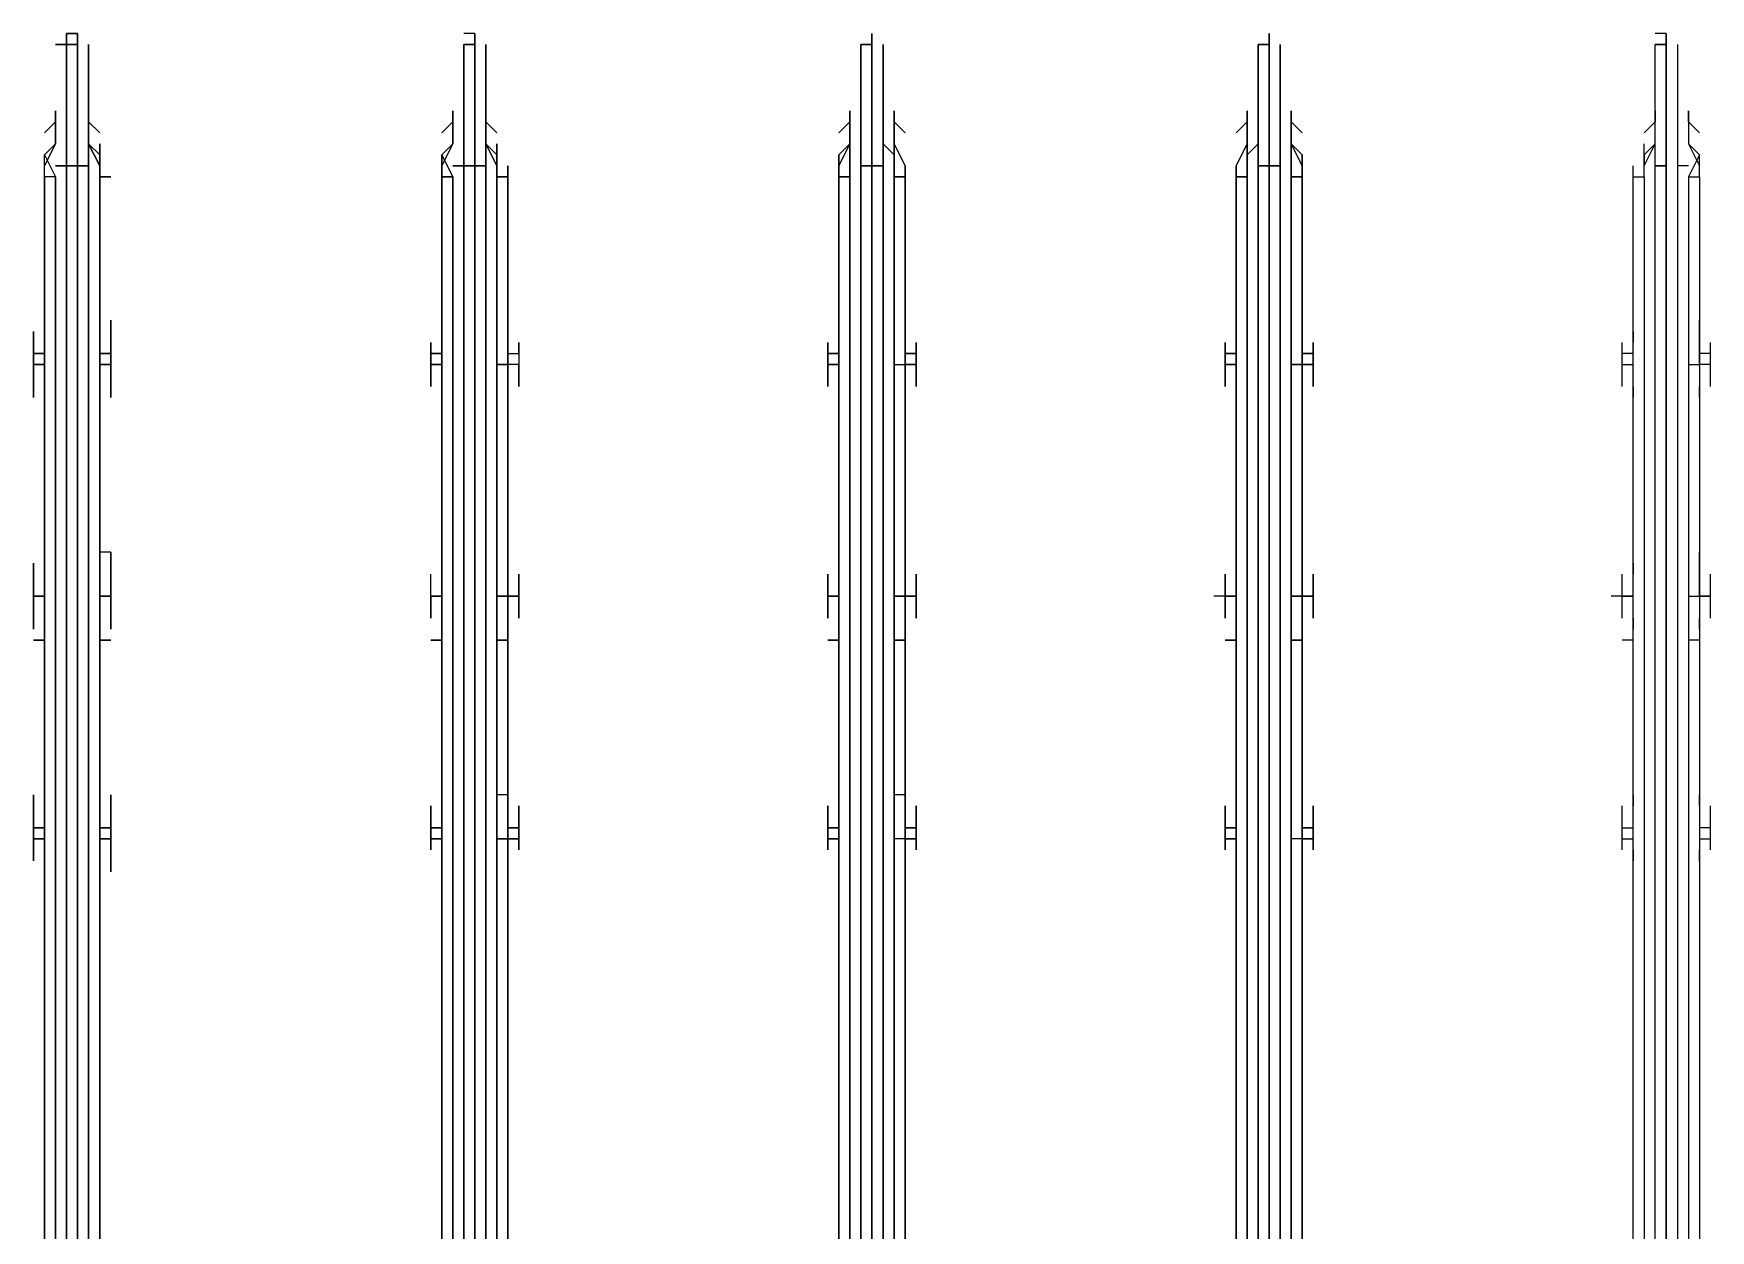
# Model space of a CAD drawing. Header units: metres. Extents: x 529718 to 530598, y 2673304 to 2673482.
# Drawn here: x 530182.0221 to 530182.2323, y 2673372.2135 to 2673372.3636 of the extents above; entities that cross this region are included whole.
import ezdxf

# ---------------------------------------------------------------- set-up
doc = ezdxf.new("R2010")
doc.units = ezdxf.units.M
doc.layers.add('IDT', color=7, linetype='Continuous')

# ---------------------------------------------------------------- blocks, each defined once
blk = doc.blocks.new('IDT')
at = {"layer": 'IDT', "color": 0, "lineweight": 25}
for p, q in [((17.35591, 14.51376), (17.35591, 14.31735)), ((17.3573, 14.51376), (17.3573, 14.31735)), ((17.35868, 14.31597), (17.35868, 14.51376)), ((17.36006, 14.51376), (17.36006, 14.31597)), ((17.36006, 14.31597), (17.36006, 14.51376)), ((17.36145, 14.31597), (17.36145, 14.51376)), ((17.36283, 14.51376), (17.36283, 14.31735)), ((17.36421, 14.31735), (17.36421, 14.51376)), ((17.40571, 14.31735), (17.40571, 14.51376)), ((17.40709, 14.51376), (17.40709, 14.31735)), ((17.40847, 14.31597), (17.40847, 14.51376)), ((17.40986, 14.51376), (17.40986, 14.31597)), ((17.40986, 14.31597), (17.40986, 14.51376)), ((17.41124, 14.31597), (17.41124, 14.51376)), ((17.41262, 14.51376), (17.41262, 14.31735)), ((17.41401, 14.31735), (17.41401, 14.51376)), ((17.45688, 14.31735), (17.45688, 14.51376)), ((17.45688, 14.51376), (17.45688, 14.31735)), ((17.45688, 14.31735), (17.45688, 14.51376)), ((17.45688, 14.51376), (17.45688, 14.31735)), ((17.45827, 14.51376), (17.45827, 14.31597)), ((17.45827, 14.31597), (17.45827, 14.51376)), ((17.45965, 14.31597), (17.45965, 14.51376)), ((17.45965, 14.51376), (17.45965, 14.31597)), ((17.46103, 14.31597), (17.46103, 14.51376)), ((17.46103, 14.51376), (17.46103, 14.31597)), ((17.46103, 14.31597), (17.46103, 14.51376)), ((17.46103, 14.51376), (17.46103, 14.31597)), ((17.46242, 14.31735), (17.46242, 14.51376)), ((17.46242, 14.51376), (17.46242, 14.31735)), ((17.4638, 14.31735), (17.4638, 14.51376)), ((17.4638, 14.51376), (17.4638, 14.31735)), ((17.25633, 14.31735), (17.25633, 14.51099)), ((17.25771, 14.31735), (17.25771, 14.51099)), ((17.25909, 14.31597), (17.25909, 14.51099)), ((17.26048, 14.51099), (17.26048, 14.31597)), ((17.26048, 14.31597), (17.26048, 14.51099)), ((17.26186, 14.51099), (17.26186, 14.31597)), ((17.26324, 14.31735), (17.26324, 14.51099)), ((17.26463, 14.51099), (17.26463, 14.31735)), ((17.30612, 14.31735), (17.30612, 14.51099)), ((17.30612, 14.51099), (17.30612, 14.31735)), ((17.3075, 14.31735), (17.3075, 14.51099)), ((17.3075, 14.51099), (17.3075, 14.31735)), ((17.30889, 14.31597), (17.30889, 14.51099)), ((17.30889, 14.51099), (17.30889, 14.31597)), ((17.31027, 14.51099), (17.31027, 14.31597)), ((17.31027, 14.31597), (17.31027, 14.51099)), ((17.31027, 14.51099), (17.31027, 14.31597)), ((17.31027, 14.31597), (17.31027, 14.51099)), ((17.31165, 14.31597), (17.31165, 14.51099)), ((17.31165, 14.51099), (17.31165, 14.31597)), ((17.31304, 14.51099), (17.31304, 14.31735)), ((17.31304, 14.31735), (17.31304, 14.51099)), ((17.31442, 14.31735), (17.31442, 14.51099)), ((17.31442, 14.51099), (17.31442, 14.31735)), ((17.35591, 14.31735), (17.35591, 14.50823)), ((17.3573, 14.31735), (17.3573, 14.50823)), ((17.35868, 14.50823), (17.35868, 14.31597)), ((17.36006, 14.50823), (17.36006, 14.31597)), ((17.36006, 14.31597), (17.36006, 14.50823)), ((17.36145, 14.50823), (17.36145, 14.31597)), ((17.36283, 14.31735), (17.36283, 14.50823)), ((17.36421, 14.50823), (17.36421, 14.31735)), ((17.40571, 14.50823), (17.40571, 14.31735)), ((17.40709, 14.31735), (17.40709, 14.50823)), ((17.40847, 14.50823), (17.40847, 14.31597)), ((17.40986, 14.50823), (17.40986, 14.31597)), ((17.40986, 14.31597), (17.40986, 14.50823)), ((17.41124, 14.50823), (17.41124, 14.31597)), ((17.41262, 14.31735), (17.41262, 14.50823)), ((17.41401, 14.50823), (17.41401, 14.31735)), ((17.25633, 14.40034), (17.25633, 14.40449)), ((17.26463, 14.40449), (17.26463, 14.40034)), ((17.30612, 14.40449), (17.30612, 14.40034)), ((17.30612, 14.40034), (17.30612, 14.40449)), ((17.31442, 14.40034), (17.31442, 14.40449)), ((17.31442, 14.40449), (17.31442, 14.40034)), ((17.35591, 14.40034), (17.35591, 14.40449)), ((17.35591, 14.40449), (17.35591, 14.40034)), ((17.36421, 14.40034), (17.36421, 14.40449)), ((17.36421, 14.40449), (17.36421, 14.40034)), ((17.40571, 14.40034), (17.40571, 14.40449)), ((17.40571, 14.40449), (17.40571, 14.40034)), ((17.41401, 14.39481), (17.41401, 14.40449)), ((17.41401, 14.40449), (17.41401, 14.40034)), ((17.4555, 14.40034), (17.4555, 14.40449)), ((17.4555, 14.40449), (17.4555, 14.40034)), ((17.4638, 14.40034), (17.4638, 14.40449)), ((17.4638, 14.40449), (17.4638, 14.40034)), ((17.25494, 14.40172), (17.25494, 14.40034)), ((17.25633, 14.40311), (17.25633, 14.40172)), ((17.26463, 14.40172), (17.26463, 14.40311)), ((17.26601, 14.40172), (17.26601, 14.40034)), ((17.30474, 14.40034), (17.30474, 14.40172)), ((17.30474, 14.40172), (17.30474, 14.40034)), ((17.30612, 14.40172), (17.30612, 14.40311)), ((17.30612, 14.40311), (17.30612, 14.40172)), ((17.31442, 14.40311), (17.31442, 14.40172)), ((17.31442, 14.40172), (17.31442, 14.40311)), ((17.3158, 14.40034), (17.3158, 14.40172)), ((17.3158, 14.40172), (17.3158, 14.40034)), ((17.35453, 14.40034), (17.35453, 14.40172)), ((17.35453, 14.40172), (17.35453, 14.40034)), ((17.35591, 14.40172), (17.35591, 14.40311)), ((17.35591, 14.40311), (17.35591, 14.40172)), ((17.36421, 14.40311), (17.36421, 14.40172)), ((17.36421, 14.40172), (17.36421, 14.40311)), ((17.3656, 14.40034), (17.3656, 14.40172)), ((17.3656, 14.40172), (17.3656, 14.40034)), ((17.40432, 14.40034), (17.40432, 14.40172)), ((17.40432, 14.40172), (17.40432, 14.40034)), ((17.40571, 14.40172), (17.40571, 14.40311)), ((17.40571, 14.40311), (17.40571, 14.40172)), ((17.41401, 14.40311), (17.41401, 14.40172)), ((17.41401, 14.40172), (17.41401, 14.40311)), ((17.41539, 14.40034), (17.41539, 14.40172)), ((17.41539, 14.40172), (17.41539, 14.40034)), ((17.4555, 14.40172), (17.4555, 14.40311)), ((17.4555, 14.40311), (17.4555, 14.40172)), ((17.4555, 14.40172), (17.4555, 14.40034)), ((17.4555, 14.40034), (17.4555, 14.40172)), ((17.46518, 14.40172), (17.46518, 14.40311)), ((17.46518, 14.40311), (17.46518, 14.40172)), ((17.46518, 14.40034), (17.46518, 14.40172)), ((17.46518, 14.40172), (17.46518, 14.40034)), ((17.25633, 14.40034), (17.25494, 14.40034)), ((17.25494, 14.40034), (17.25494, 14.39896)), ((17.25633, 14.39896), (17.25633, 14.40034)), ((17.26463, 14.40034), (17.26463, 14.39481)), ((17.26601, 14.40034), (17.26463, 14.40034)), ((17.26601, 14.40034), (17.26601, 14.39896)), ((17.30612, 14.40034), (17.30474, 14.40034)), ((17.30474, 14.40034), (17.30474, 14.39896)), ((17.30474, 14.39896), (17.30474, 14.40034)), ((17.30474, 14.40034), (17.30612, 14.40034)), ((17.30612, 14.40034), (17.30612, 14.39481)), ((17.30612, 14.39481), (17.30612, 14.40034)), ((17.30612, 14.40034), (17.3075, 14.40034)), ((17.31442, 14.40034), (17.3158, 14.40034)), ((17.3158, 14.40034), (17.31442, 14.40034)), ((17.31442, 14.40034), (17.31442, 14.39481)), ((17.31442, 14.39896), (17.31442, 14.40034)), ((17.3158, 14.40034), (17.3158, 14.39896)), ((17.3158, 14.39896), (17.3158, 14.40034)), ((17.35591, 14.40034), (17.35453, 14.40034)), ((17.35453, 14.40034), (17.35591, 14.40034)), ((17.35453, 14.39896), (17.35453, 14.40034)), ((17.35453, 14.40034), (17.35453, 14.39896)), ((17.35591, 14.39896), (17.35591, 14.40034)), ((17.35591, 14.40034), (17.3573, 14.40034)), ((17.35591, 14.40034), (17.35591, 14.39896)), ((17.36421, 14.40034), (17.36421, 14.39896)), ((17.36421, 14.39896), (17.36421, 14.40034)), ((17.36421, 14.40034), (17.3656, 14.40034)), ((17.3656, 14.40034), (17.36421, 14.40034)), ((17.3656, 14.39896), (17.3656, 14.40034)), ((17.3656, 14.40034), (17.3656, 14.39896)), ((17.40432, 14.40034), (17.40571, 14.40034)), ((17.40571, 14.40034), (17.40432, 14.40034)), ((17.40432, 14.39896), (17.40432, 14.40034)), ((17.40432, 14.40034), (17.40432, 14.39896)), ((17.40709, 14.40034), (17.40571, 14.40034)), ((17.40571, 14.40034), (17.40709, 14.40034)), ((17.40571, 14.39896), (17.40571, 14.40034)), ((17.40571, 14.40034), (17.40571, 14.39896)), ((17.41401, 14.40034), (17.41401, 14.39896)), ((17.41401, 14.40034), (17.41539, 14.40034)), ((17.41539, 14.40034), (17.41401, 14.40034)), ((17.41539, 14.40034), (17.41539, 14.39896)), ((17.41539, 14.39896), (17.41539, 14.40034)), ((17.4555, 14.39896), (17.4555, 14.40034)), ((17.4555, 14.40034), (17.45688, 14.40034)), ((17.45688, 14.40034), (17.4555, 14.40034)), ((17.4555, 14.40034), (17.45688, 14.40034)), ((17.45688, 14.40034), (17.4555, 14.40034)), ((17.4555, 14.40034), (17.4555, 14.39896)), ((17.4555, 14.40034), (17.4555, 14.39896)), ((17.4555, 14.39896), (17.4555, 14.40034)), ((17.4638, 14.39896), (17.4638, 14.40034)), ((17.4638, 14.40034), (17.4638, 14.39896)), ((17.4638, 14.40034), (17.46518, 14.40034)), ((17.46518, 14.40034), (17.4638, 14.40034)), ((17.46518, 14.39896), (17.46518, 14.40034)), ((17.46518, 14.40034), (17.46518, 14.39896)), ((17.25494, 14.39896), (17.25633, 14.39896)), ((17.25494, 14.39896), (17.25494, 14.39619)), ((17.25633, 14.39481), (17.25633, 14.39896)), ((17.26601, 14.39896), (17.26463, 14.39896)), ((17.26601, 14.39896), (17.26601, 14.39619)), ((17.30474, 14.39896), (17.30474, 14.39619)), ((17.30474, 14.39619), (17.30474, 14.39896)), ((17.30474, 14.39896), (17.30612, 14.39896)), ((17.30612, 14.39896), (17.30474, 14.39896)), ((17.3158, 14.39896), (17.31442, 14.39896)), ((17.31442, 14.39896), (17.3158, 14.39896)), ((17.31442, 14.39481), (17.31442, 14.39896)), ((17.3158, 14.39619), (17.3158, 14.39896)), ((17.3158, 14.39896), (17.3158, 14.39619)), ((17.35591, 14.39896), (17.35453, 14.39896)), ((17.35453, 14.39896), (17.35591, 14.39896)), ((17.35453, 14.39619), (17.35453, 14.39896)), ((17.35453, 14.39896), (17.35453, 14.39619)), ((17.35591, 14.39481), (17.35591, 14.39896)), ((17.35591, 14.39896), (17.35591, 14.39481)), ((17.3656, 14.39896), (17.36421, 14.39896)), ((17.36421, 14.39896), (17.36421, 14.39481)), ((17.36421, 14.39481), (17.36421, 14.39896)), ((17.36421, 14.39896), (17.3656, 14.39896)), ((17.3656, 14.39896), (17.3656, 14.39619)), ((17.3656, 14.39619), (17.3656, 14.39896)), ((17.40571, 14.39896), (17.40432, 14.39896)), ((17.40432, 14.39896), (17.40432, 14.39619)), ((17.40432, 14.39619), (17.40432, 14.39896)), ((17.40432, 14.39896), (17.40571, 14.39896)), ((17.40571, 14.39481), (17.40571, 14.39896)), ((17.40571, 14.39896), (17.40571, 14.39481)), ((17.41401, 14.39896), (17.41401, 14.39481)), ((17.41539, 14.39896), (17.41401, 14.39896)), ((17.41401, 14.39896), (17.41539, 14.39896)), ((17.41539, 14.39619), (17.41539, 14.39896)), ((17.41539, 14.39896), (17.41539, 14.39619)), ((17.4555, 14.39481), (17.4555, 14.39896)), ((17.4555, 14.39896), (17.4555, 14.39619)), ((17.4555, 14.39896), (17.45688, 14.39896)), ((17.45688, 14.39896), (17.4555, 14.39896)), ((17.4555, 14.39896), (17.4555, 14.39481)), ((17.4555, 14.39619), (17.4555, 14.39896)), ((17.4638, 14.39481), (17.4638, 14.39896)), ((17.4638, 14.39896), (17.46518, 14.39896)), ((17.46518, 14.39896), (17.4638, 14.39896)), ((17.4638, 14.39896), (17.4638, 14.39481)), ((17.46518, 14.39619), (17.46518, 14.39896)), ((17.46518, 14.39896), (17.46518, 14.39619)), ((17.25633, 14.39619), (17.25633, 14.39481)), ((17.26463, 14.39481), (17.26463, 14.39619)), ((17.30612, 14.39481), (17.30612, 14.39619)), ((17.30612, 14.39619), (17.30612, 14.39481)), ((17.31442, 14.39619), (17.31442, 14.39481)), ((17.31442, 14.39481), (17.31442, 14.39619)), ((17.35591, 14.39481), (17.35591, 14.39619)), ((17.35591, 14.39619), (17.35591, 14.39481)), ((17.36421, 14.39619), (17.36421, 14.39481)), ((17.36421, 14.39481), (17.36421, 14.39619)), ((17.40571, 14.39481), (17.40571, 14.39619)), ((17.40571, 14.39619), (17.40571, 14.39481)), ((17.41401, 14.39619), (17.41401, 14.39481)), ((17.41401, 14.39481), (17.41401, 14.39619)), ((17.4555, 14.39619), (17.4555, 14.39481)), ((17.4555, 14.39481), (17.4555, 14.39619)), ((17.46518, 14.39619), (17.46518, 14.39481)), ((17.46518, 14.39481), (17.46518, 14.39619)), ((17.35591, 14.39481), (17.3573, 14.39481)), ((17.40571, 14.39481), (17.40709, 14.39481)), ((17.25633, 14.37544), (17.25771, 14.37544)), ((17.25633, 14.36991), (17.25633, 14.37406)), ((17.25633, 14.37406), (17.25633, 14.37268)), ((17.26463, 14.37544), (17.26601, 14.37544)), ((17.26463, 14.37268), (17.26463, 14.37406)), ((17.26463, 14.37406), (17.26463, 14.36991)), ((17.3075, 14.37544), (17.30612, 14.37544)), ((17.30612, 14.37544), (17.3075, 14.37544)), ((17.30612, 14.37406), (17.30612, 14.36991)), ((17.30612, 14.36991), (17.30612, 14.37406)), ((17.30612, 14.37406), (17.30612, 14.37268)), ((17.30612, 14.37268), (17.30612, 14.37406)), ((17.3158, 14.37544), (17.31442, 14.37544)), ((17.31442, 14.37544), (17.3158, 14.37544)), ((17.31442, 14.37406), (17.31442, 14.37268)), ((17.31442, 14.37268), (17.31442, 14.37406)), ((17.31442, 14.36991), (17.31442, 14.37406)), ((17.31442, 14.37406), (17.31442, 14.36991)), ((17.3573, 14.37544), (17.35591, 14.37544)), ((17.35591, 14.37544), (17.3573, 14.37544)), ((17.35591, 14.36991), (17.35591, 14.37406)), ((17.35591, 14.37406), (17.35591, 14.37268)), ((17.35591, 14.37268), (17.35591, 14.37406)), ((17.35591, 14.37406), (17.35591, 14.36991)), ((17.3656, 14.37544), (17.36421, 14.37544)), ((17.36421, 14.37544), (17.3656, 14.37544)), ((17.36421, 14.37406), (17.36421, 14.37268)), ((17.36421, 14.37268), (17.36421, 14.37406)), ((17.36421, 14.36991), (17.36421, 14.37406)), ((17.36421, 14.37406), (17.36421, 14.36991)), ((17.40709, 14.37544), (17.40571, 14.37544)), ((17.40571, 14.37544), (17.40709, 14.37544)), ((17.40571, 14.36991), (17.40571, 14.37406)), ((17.40571, 14.37406), (17.40571, 14.37268)), ((17.40571, 14.37268), (17.40571, 14.37406)), ((17.40571, 14.37406), (17.40571, 14.36991)), ((17.41539, 14.37544), (17.41401, 14.37544)), ((17.41401, 14.37544), (17.41539, 14.37544)), ((17.41401, 14.37406), (17.41401, 14.37268)), ((17.41401, 14.37268), (17.41401, 14.37406)), ((17.41401, 14.36991), (17.41401, 14.37406)), ((17.41401, 14.37406), (17.41401, 14.36991)), ((17.45688, 14.37544), (17.4555, 14.37544)), ((17.4555, 14.37544), (17.45688, 14.37544)), ((17.4555, 14.37268), (17.4555, 14.37406)), ((17.4555, 14.37406), (17.4555, 14.36991)), ((17.4555, 14.36991), (17.4555, 14.37406)), ((17.4555, 14.37406), (17.4555, 14.37268)), ((17.46518, 14.37544), (17.4638, 14.37544)), ((17.4638, 14.37544), (17.46518, 14.37544)), ((17.4638, 14.36991), (17.4638, 14.37406)), ((17.4638, 14.37406), (17.4638, 14.36991)), ((17.46518, 14.37406), (17.46518, 14.37268)), ((17.46518, 14.37268), (17.46518, 14.37406)), ((17.25494, 14.37268), (17.25494, 14.36991)), ((17.26601, 14.37268), (17.26601, 14.36991)), ((17.30474, 14.36991), (17.30474, 14.37268)), ((17.30474, 14.37268), (17.30474, 14.36991)), ((17.3158, 14.36991), (17.3158, 14.37268)), ((17.3158, 14.37268), (17.3158, 14.36991)), ((17.35453, 14.36991), (17.35453, 14.37268)), ((17.35453, 14.37268), (17.35453, 14.36991)), ((17.3656, 14.36991), (17.3656, 14.37268)), ((17.3656, 14.37268), (17.3656, 14.36991)), ((17.40432, 14.36991), (17.40432, 14.37268)), ((17.40432, 14.37268), (17.40432, 14.36991)), ((17.41539, 14.36991), (17.41539, 14.37268)), ((17.41539, 14.37268), (17.41539, 14.36991)), ((17.4555, 14.36991), (17.4555, 14.37268)), ((17.4555, 14.37268), (17.4555, 14.36991)), ((17.46518, 14.36991), (17.46518, 14.37268)), ((17.46518, 14.37268), (17.46518, 14.36991)), ((17.25494, 14.36991), (17.25494, 14.36715)), ((17.25633, 14.36991), (17.25494, 14.36991)), ((17.25494, 14.36991), (17.25633, 14.36991)), ((17.25771, 14.36991), (17.25633, 14.36991)), ((17.25633, 14.36991), (17.25633, 14.36438)), ((17.26463, 14.36991), (17.26463, 14.36438)), ((17.26601, 14.36991), (17.26463, 14.36991)), ((17.26463, 14.36991), (17.26601, 14.36991)), ((17.26601, 14.36991), (17.26601, 14.36715)), ((17.26601, 14.36991), (17.26739, 14.36991)), ((17.30612, 14.36991), (17.30474, 14.36991)), ((17.30474, 14.36991), (17.30612, 14.36991)), ((17.30474, 14.36715), (17.30474, 14.36991)), ((17.30474, 14.36991), (17.30474, 14.36715)), ((17.30612, 14.36991), (17.30474, 14.36991)), ((17.30474, 14.36991), (17.30612, 14.36991)), ((17.30612, 14.36991), (17.30612, 14.36438)), ((17.30612, 14.36438), (17.30612, 14.36991)), ((17.30612, 14.36991), (17.3075, 14.36991)), ((17.3075, 14.36991), (17.30612, 14.36991)), ((17.30612, 14.36991), (17.3075, 14.36991)), ((17.31442, 14.36991), (17.3158, 14.36991)), ((17.3158, 14.36991), (17.31442, 14.36991)), ((17.31442, 14.36991), (17.31442, 14.36438)), ((17.31442, 14.36438), (17.31442, 14.36991)), ((17.31442, 14.36991), (17.3158, 14.36991)), ((17.3158, 14.36991), (17.31442, 14.36991)), ((17.31442, 14.36991), (17.3158, 14.36991)), ((17.3158, 14.36991), (17.3158, 14.36715)), ((17.3158, 14.36715), (17.3158, 14.36991)), ((17.3158, 14.36991), (17.31719, 14.36991)), ((17.35453, 14.36991), (17.35591, 14.36991)), ((17.35591, 14.36991), (17.35453, 14.36991)), ((17.35453, 14.36991), (17.35453, 14.36715)), ((17.35453, 14.36715), (17.35453, 14.36991)), ((17.35453, 14.36991), (17.35591, 14.36991)), ((17.35591, 14.36991), (17.35453, 14.36991)), ((17.35453, 14.36991), (17.35591, 14.36991)), ((17.3573, 14.36991), (17.35591, 14.36991)), ((17.35591, 14.36991), (17.3573, 14.36991)), ((17.35591, 14.36991), (17.35591, 14.36438)), ((17.35591, 14.36438), (17.35591, 14.36991)), ((17.3656, 14.36991), (17.36421, 14.36991)), ((17.36421, 14.36991), (17.36421, 14.36438)), ((17.36421, 14.36438), (17.36421, 14.36991)), ((17.36421, 14.36991), (17.3656, 14.36991)), ((17.3656, 14.36991), (17.36421, 14.36991)), ((17.36421, 14.36991), (17.3656, 14.36991)), ((17.3656, 14.36991), (17.36421, 14.36991)), ((17.3656, 14.36991), (17.3656, 14.36715)), ((17.3656, 14.36715), (17.3656, 14.36991)), ((17.40432, 14.36991), (17.40571, 14.36991)), ((17.40571, 14.36991), (17.40432, 14.36991)), ((17.40432, 14.36991), (17.40432, 14.36715)), ((17.40432, 14.36715), (17.40432, 14.36991)), ((17.40432, 14.36991), (17.40571, 14.36991)), ((17.40571, 14.36991), (17.40432, 14.36991)), ((17.40432, 14.36991), (17.40571, 14.36991)), ((17.40571, 14.36991), (17.40571, 14.36438)), ((17.40571, 14.36438), (17.40571, 14.36991)), ((17.40571, 14.36991), (17.40709, 14.36991)), ((17.40709, 14.36991), (17.40571, 14.36991)), ((17.40571, 14.36991), (17.40709, 14.36991)), ((17.41401, 14.36991), (17.41539, 14.36991)), ((17.41539, 14.36991), (17.41401, 14.36991)), ((17.41401, 14.36991), (17.41401, 14.36438)), ((17.41401, 14.36438), (17.41401, 14.36991)), ((17.41539, 14.36991), (17.41401, 14.36991)), ((17.41401, 14.36991), (17.41539, 14.36991)), ((17.41401, 14.36991), (17.41539, 14.36991)), ((17.41539, 14.36991), (17.41401, 14.36991)), ((17.41539, 14.36991), (17.41539, 14.36715)), ((17.41539, 14.36991), (17.41539, 14.36715)), ((17.4555, 14.36715), (17.4555, 14.36991)), ((17.4555, 14.36991), (17.45688, 14.36991)), ((17.45688, 14.36991), (17.4555, 14.36991)), ((17.4555, 14.36991), (17.45688, 14.36991)), ((17.45688, 14.36991), (17.4555, 14.36991)), ((17.4555, 14.36991), (17.45688, 14.36991)), ((17.45688, 14.36991), (17.4555, 14.36991)), ((17.4555, 14.36991), (17.4555, 14.36438)), ((17.4555, 14.36438), (17.4555, 14.36991)), ((17.4555, 14.36991), (17.45688, 14.36991)), ((17.45688, 14.36991), (17.4555, 14.36991)), ((17.4555, 14.36991), (17.4555, 14.36715)), ((17.4638, 14.36991), (17.46518, 14.36991)), ((17.46518, 14.36991), (17.4638, 14.36991)), ((17.4638, 14.36991), (17.46518, 14.36991)), ((17.46518, 14.36991), (17.4638, 14.36991)), ((17.4638, 14.36991), (17.4638, 14.36438)), ((17.4638, 14.36438), (17.4638, 14.36991)), ((17.4638, 14.36991), (17.46518, 14.36991)), ((17.46518, 14.36991), (17.46518, 14.36715)), ((17.46518, 14.36715), (17.46518, 14.36991)), ((17.25633, 14.36715), (17.25633, 14.36576)), ((17.26463, 14.36576), (17.26463, 14.36715)), ((17.30612, 14.36576), (17.30612, 14.36715)), ((17.30612, 14.36715), (17.30612, 14.36576)), ((17.31442, 14.36715), (17.31442, 14.36576)), ((17.31442, 14.36576), (17.31442, 14.36715)), ((17.35591, 14.36576), (17.35591, 14.36715)), ((17.35591, 14.36715), (17.35591, 14.36576)), ((17.36421, 14.36715), (17.36421, 14.36576)), ((17.36421, 14.36576), (17.36421, 14.36715)), ((17.40571, 14.36576), (17.40571, 14.36715)), ((17.40571, 14.36715), (17.40571, 14.36576)), ((17.41401, 14.36715), (17.41401, 14.36576)), ((17.41401, 14.36576), (17.41401, 14.36715)), ((17.4555, 14.36576), (17.4555, 14.36715)), ((17.4555, 14.36715), (17.4555, 14.36576)), ((17.46518, 14.36715), (17.46518, 14.36576)), ((17.46518, 14.36576), (17.46518, 14.36715)), ((17.4555, 14.36438), (17.45688, 14.36438)), ((17.25633, 14.34087), (17.25633, 14.34502)), ((17.25633, 14.34502), (17.25633, 14.34363)), ((17.26463, 14.34363), (17.26463, 14.34502)), ((17.26463, 14.34502), (17.26463, 14.34087)), ((17.30612, 14.34087), (17.30612, 14.34502)), ((17.30612, 14.34502), (17.30612, 14.34363)), ((17.30612, 14.34363), (17.30612, 14.34502)), ((17.30612, 14.34502), (17.30612, 14.34087)), ((17.31442, 14.34087), (17.31442, 14.34502)), ((17.31442, 14.34502), (17.31442, 14.34363)), ((17.31442, 14.34363), (17.31442, 14.34502)), ((17.31442, 14.34502), (17.31442, 14.34087)), ((17.35591, 14.34087), (17.35591, 14.34502)), ((17.35591, 14.34502), (17.35591, 14.34363)), ((17.35591, 14.34363), (17.35591, 14.34502)), ((17.35591, 14.34502), (17.35591, 14.34087)), ((17.36421, 14.34087), (17.36421, 14.34502)), ((17.36421, 14.34502), (17.36421, 14.34363)), ((17.36421, 14.34363), (17.36421, 14.34502)), ((17.36421, 14.34502), (17.36421, 14.34087)), ((17.40571, 14.34087), (17.40571, 14.34502)), ((17.40571, 14.34502), (17.40571, 14.34363)), ((17.40571, 14.34363), (17.40571, 14.34502)), ((17.40571, 14.34502), (17.40571, 14.34087)), ((17.41401, 14.34502), (17.41401, 14.34363)), ((17.41401, 14.34363), (17.41401, 14.34502)), ((17.41401, 14.34087), (17.41401, 14.34502)), ((17.41401, 14.34502), (17.41401, 14.33948)), ((17.4555, 14.34087), (17.4555, 14.34502)), ((17.4555, 14.34502), (17.4555, 14.34363)), ((17.4555, 14.34087), (17.4555, 14.34502)), ((17.4555, 14.34502), (17.4555, 14.34363)), ((17.4638, 14.34087), (17.4638, 14.34502)), ((17.4638, 14.34502), (17.4638, 14.33948)), ((17.46518, 14.34363), (17.46518, 14.34502)), ((17.46518, 14.34502), (17.46518, 14.34363)), ((17.25494, 14.34363), (17.25494, 14.34087)), ((17.26601, 14.34363), (17.26601, 14.34087)), ((17.30474, 14.34087), (17.30474, 14.34363)), ((17.30474, 14.34363), (17.30474, 14.34087)), ((17.3158, 14.34087), (17.3158, 14.34363)), ((17.3158, 14.34363), (17.3158, 14.34087)), ((17.35453, 14.34087), (17.35453, 14.34363)), ((17.35453, 14.34363), (17.35453, 14.34087)), ((17.3656, 14.34087), (17.3656, 14.34363)), ((17.3656, 14.34363), (17.3656, 14.34087)), ((17.40432, 14.34087), (17.40432, 14.34363)), ((17.40432, 14.34363), (17.40432, 14.34087)), ((17.41539, 14.34087), (17.41539, 14.34363)), ((17.41539, 14.34363), (17.41539, 14.34087)), ((17.4555, 14.34363), (17.4555, 14.34087)), ((17.4555, 14.34363), (17.4555, 14.34087)), ((17.46518, 14.34087), (17.46518, 14.34363)), ((17.46518, 14.34363), (17.46518, 14.34087)), ((17.25494, 14.34087), (17.25633, 14.34087)), ((17.25494, 14.34087), (17.25494, 14.33948)), ((17.25771, 14.34087), (17.25633, 14.34087)), ((17.25633, 14.34087), (17.25633, 14.33948)), ((17.26463, 14.34087), (17.26463, 14.33948)), ((17.26601, 14.34087), (17.26463, 14.34087)), ((17.26601, 14.34087), (17.26601, 14.33948)), ((17.30474, 14.34087), (17.30612, 14.34087)), ((17.30612, 14.34087), (17.30474, 14.34087)), ((17.30474, 14.34087), (17.30474, 14.33948)), ((17.30474, 14.33948), (17.30474, 14.34087)), ((17.3075, 14.34087), (17.30612, 14.34087)), ((17.30612, 14.34087), (17.3075, 14.34087)), ((17.30612, 14.34087), (17.30612, 14.33533)), ((17.30612, 14.33533), (17.30612, 14.34087)), ((17.31442, 14.34087), (17.31442, 14.33948)), ((17.31442, 14.33948), (17.31442, 14.34087)), ((17.31442, 14.34087), (17.3158, 14.34087)), ((17.3158, 14.34087), (17.31442, 14.34087)), ((17.3158, 14.33948), (17.3158, 14.34087)), ((17.3158, 14.34087), (17.3158, 14.33948)), ((17.35453, 14.33948), (17.35453, 14.34087)), ((17.35453, 14.34087), (17.35453, 14.33948)), ((17.35453, 14.34087), (17.35591, 14.34087)), ((17.35591, 14.34087), (17.35453, 14.34087)), ((17.3573, 14.34087), (17.35591, 14.34087)), ((17.35591, 14.34087), (17.35591, 14.33948)), ((17.35591, 14.33948), (17.35591, 14.34087)), ((17.36421, 14.34087), (17.3656, 14.34087)), ((17.3656, 14.34087), (17.36421, 14.34087)), ((17.36421, 14.34087), (17.36421, 14.33948)), ((17.36421, 14.33948), (17.36421, 14.34087)), ((17.3656, 14.33948), (17.3656, 14.34087)), ((17.3656, 14.34087), (17.3656, 14.33948)), ((17.40432, 14.33948), (17.40432, 14.34087)), ((17.40432, 14.34087), (17.40571, 14.34087)), ((17.40432, 14.33948), (17.40432, 14.34087)), ((17.40432, 14.34087), (17.40571, 14.34087)), ((17.40709, 14.34087), (17.40571, 14.34087)), ((17.40571, 14.34087), (17.40709, 14.34087)), ((17.40571, 14.34087), (17.40571, 14.33948)), ((17.40571, 14.34087), (17.40571, 14.33948)), ((17.41401, 14.33948), (17.41401, 14.34087)), ((17.41401, 14.34087), (17.41539, 14.34087)), ((17.41539, 14.34087), (17.41401, 14.34087)), ((17.41539, 14.33948), (17.41539, 14.34087)), ((17.41539, 14.34087), (17.41539, 14.33948)), ((17.4555, 14.33948), (17.4555, 14.34087)), ((17.4555, 14.34087), (17.4555, 14.33948)), ((17.4555, 14.33948), (17.4555, 14.34087)), ((17.4555, 14.34087), (17.45688, 14.34087)), ((17.45688, 14.34087), (17.4555, 14.34087)), ((17.4555, 14.34087), (17.45688, 14.34087)), ((17.45688, 14.34087), (17.4555, 14.34087)), ((17.4555, 14.34087), (17.4555, 14.33948)), ((17.4638, 14.34087), (17.46518, 14.34087)), ((17.46518, 14.34087), (17.4638, 14.34087)), ((17.4638, 14.33948), (17.4638, 14.34087)), ((17.46518, 14.33948), (17.46518, 14.34087)), ((17.46518, 14.34087), (17.46518, 14.33948)), ((17.25494, 14.33948), (17.25633, 14.33948)), ((17.25494, 14.33948), (17.25494, 14.3381)), ((17.25633, 14.33948), (17.25633, 14.33533)), ((17.26463, 14.33948), (17.26463, 14.33533)), ((17.26463, 14.33948), (17.26601, 14.33948)), ((17.26601, 14.33948), (17.26601, 14.3381)), ((17.30474, 14.33948), (17.30612, 14.33948)), ((17.30612, 14.33948), (17.30474, 14.33948)), ((17.30474, 14.3381), (17.30474, 14.33948)), ((17.30474, 14.33948), (17.30474, 14.3381)), ((17.31442, 14.33533), (17.31442, 14.33948)), ((17.31442, 14.33948), (17.31442, 14.33533)), ((17.31442, 14.33948), (17.3158, 14.33948)), ((17.3158, 14.33948), (17.31442, 14.33948)), ((17.3158, 14.3381), (17.3158, 14.33948)), ((17.3158, 14.33948), (17.3158, 14.3381)), ((17.35591, 14.33948), (17.35453, 14.33948)), ((17.35453, 14.33948), (17.35591, 14.33948)), ((17.35453, 14.3381), (17.35453, 14.33948)), ((17.35453, 14.33948), (17.35453, 14.3381)), ((17.35591, 14.33948), (17.35591, 14.33533)), ((17.35591, 14.33533), (17.35591, 14.33948)), ((17.3656, 14.33948), (17.36421, 14.33948)), ((17.36421, 14.33948), (17.3656, 14.33948)), ((17.36421, 14.33948), (17.36421, 14.33533)), ((17.36421, 14.33533), (17.36421, 14.33948)), ((17.3656, 14.3381), (17.3656, 14.33948)), ((17.3656, 14.33948), (17.3656, 14.3381)), ((17.40571, 14.33948), (17.40432, 14.33948)), ((17.40432, 14.33948), (17.40432, 14.3381)), ((17.40432, 14.3381), (17.40432, 14.33948)), ((17.40571, 14.33948), (17.40432, 14.33948)), ((17.40571, 14.33948), (17.40571, 14.33533)), ((17.40571, 14.33533), (17.40571, 14.33948)), ((17.41401, 14.33533), (17.41401, 14.33948)), ((17.41401, 14.33948), (17.41401, 14.33533)), ((17.41401, 14.33948), (17.41539, 14.33948)), ((17.41539, 14.33948), (17.41401, 14.33948)), ((17.41539, 14.3381), (17.41539, 14.33948)), ((17.41539, 14.33948), (17.41539, 14.3381)), ((17.4555, 14.33948), (17.4555, 14.33533)), ((17.4555, 14.33533), (17.4555, 14.33948)), ((17.4555, 14.33948), (17.4555, 14.3381)), ((17.4555, 14.3381), (17.4555, 14.33948)), ((17.45688, 14.33948), (17.4555, 14.33948)), ((17.4555, 14.33948), (17.45688, 14.33948)), ((17.4638, 14.33533), (17.4638, 14.33948)), ((17.4638, 14.33948), (17.4638, 14.33533)), ((17.4638, 14.33948), (17.46518, 14.33948)), ((17.46518, 14.33948), (17.4638, 14.33948)), ((17.46518, 14.3381), (17.46518, 14.33948)), ((17.46518, 14.33948), (17.46518, 14.3381)), ((17.25633, 14.3381), (17.25633, 14.33672)), ((17.26463, 14.33672), (17.26463, 14.3381)), ((17.30612, 14.33672), (17.30612, 14.3381)), ((17.30612, 14.3381), (17.30612, 14.33672)), ((17.31442, 14.3381), (17.31442, 14.33672)), ((17.31442, 14.33672), (17.31442, 14.3381)), ((17.35591, 14.33672), (17.35591, 14.3381)), ((17.35591, 14.3381), (17.35591, 14.33672)), ((17.36421, 14.3381), (17.36421, 14.33672)), ((17.36421, 14.33672), (17.36421, 14.3381)), ((17.40571, 14.33672), (17.40571, 14.3381)), ((17.40571, 14.3381), (17.40571, 14.33672)), ((17.41401, 14.3381), (17.41401, 14.33672)), ((17.41401, 14.33672), (17.41401, 14.3381)), ((17.4555, 14.3381), (17.4555, 14.33672)), ((17.4555, 14.33672), (17.4555, 14.3381)), ((17.46518, 14.3381), (17.46518, 14.33672)), ((17.46518, 14.33672), (17.46518, 14.3381)), ((17.25633, 14.31459), (17.25771, 14.31735)), ((17.25771, 14.31735), (17.25633, 14.31735)), ((17.25633, 14.31735), (17.25633, 14.31597)), ((17.26463, 14.31735), (17.26324, 14.31735)), ((17.26324, 14.31735), (17.26324, 14.3132)), ((17.26463, 14.31735), (17.26463, 14.31597)), ((17.3075, 14.31735), (17.30612, 14.31735)), ((17.30612, 14.31735), (17.30612, 14.31597)), ((17.30612, 14.31597), (17.30612, 14.31735)), ((17.30612, 14.31735), (17.3075, 14.31735)), ((17.3075, 14.3132), (17.3075, 14.31735)), ((17.3075, 14.31735), (17.3075, 14.3132)), ((17.31442, 14.31735), (17.31304, 14.31735)), ((17.31304, 14.31735), (17.31304, 14.3132)), ((17.31304, 14.3132), (17.31304, 14.31735)), ((17.31304, 14.31735), (17.31442, 14.31735)), ((17.31442, 14.31597), (17.31442, 14.31735)), ((17.31442, 14.31735), (17.31442, 14.31597)), ((17.35591, 14.31735), (17.35591, 14.31597)), ((17.35591, 14.31597), (17.35591, 14.31735)), ((17.35591, 14.31735), (17.3573, 14.31735)), ((17.3573, 14.31735), (17.35591, 14.31735)), ((17.3573, 14.31735), (17.3573, 14.3132)), ((17.3573, 14.3132), (17.3573, 14.31735)), ((17.36421, 14.31735), (17.36283, 14.31735)), ((17.36283, 14.31735), (17.36283, 14.3132)), ((17.36283, 14.3132), (17.36283, 14.31735)), ((17.36283, 14.31735), (17.36421, 14.31735)), ((17.36421, 14.31597), (17.36421, 14.31735)), ((17.36421, 14.31735), (17.36421, 14.31597)), ((17.40571, 14.31735), (17.40709, 14.31735)), ((17.40709, 14.31735), (17.40571, 14.31735)), ((17.40571, 14.31735), (17.40571, 14.31597)), ((17.40571, 14.31597), (17.40571, 14.31735)), ((17.40709, 14.31735), (17.40709, 14.3132)), ((17.40709, 14.3132), (17.40709, 14.31735)), ((17.41401, 14.31735), (17.41262, 14.31735)), ((17.41262, 14.31735), (17.41401, 14.31459)), ((17.41401, 14.31459), (17.41262, 14.31735)), ((17.41262, 14.31735), (17.41401, 14.31735)), ((17.41401, 14.31597), (17.41401, 14.31735)), ((17.41401, 14.31735), (17.41401, 14.31597)), ((17.45688, 14.31735), (17.4555, 14.31735)), ((17.4555, 14.31735), (17.45688, 14.31735)), ((17.45688, 14.31597), (17.45688, 14.31735)), ((17.45688, 14.31735), (17.45688, 14.3132)), ((17.45688, 14.3132), (17.45688, 14.31735)), ((17.45688, 14.31735), (17.45688, 14.31597)), ((17.4638, 14.31459), (17.46242, 14.31735)), ((17.46242, 14.31735), (17.4638, 14.31735)), ((17.4638, 14.31459), (17.46242, 14.31735)), ((17.46242, 14.31735), (17.4638, 14.31735)), ((17.4638, 14.31735), (17.4638, 14.31597)), ((17.4638, 14.31735), (17.4638, 14.31597)), ((17.25771, 14.3132), (17.25633, 14.31597)), ((17.25633, 14.31597), (17.25633, 14.31459)), ((17.25771, 14.31597), (17.25909, 14.31597)), ((17.25909, 14.30075), (17.25909, 14.31597)), ((17.26186, 14.31597), (17.26048, 14.31597)), ((17.26048, 14.31597), (17.26186, 14.31597)), ((17.26048, 14.31597), (17.26048, 14.29937)), ((17.26048, 14.29937), (17.26048, 14.31597)), ((17.26186, 14.31597), (17.26186, 14.30075)), ((17.26324, 14.31597), (17.26186, 14.3132)), ((17.26324, 14.31459), (17.26324, 14.31597)), ((17.30612, 14.31597), (17.3075, 14.3132)), ((17.3075, 14.3132), (17.30612, 14.31597)), ((17.30612, 14.31597), (17.30612, 14.31459)), ((17.30612, 14.31459), (17.30612, 14.31597)), ((17.30889, 14.31597), (17.30889, 14.30075)), ((17.30889, 14.30075), (17.30889, 14.31597)), ((17.30889, 14.31597), (17.31027, 14.31597)), ((17.31027, 14.31597), (17.30889, 14.31597)), ((17.31165, 14.31597), (17.31027, 14.31597)), ((17.31027, 14.31597), (17.31165, 14.31597)), ((17.31027, 14.31597), (17.31027, 14.29937)), ((17.31027, 14.29937), (17.31027, 14.31597)), ((17.31027, 14.31597), (17.31165, 14.31597)), ((17.31027, 14.31597), (17.31165, 14.31597)), ((17.31027, 14.31597), (17.31027, 14.29937)), ((17.31027, 14.29937), (17.31027, 14.31597)), ((17.31165, 14.30075), (17.31165, 14.31597)), ((17.31165, 14.31597), (17.31165, 14.30075)), ((17.31304, 14.31597), (17.31304, 14.31459)), ((17.31304, 14.31459), (17.31304, 14.31597)), ((17.31442, 14.31597), (17.31304, 14.3132)), ((17.31304, 14.3132), (17.31442, 14.31597)), ((17.35591, 14.31597), (17.3573, 14.3132)), ((17.3573, 14.3132), (17.35591, 14.31597)), ((17.3573, 14.31459), (17.3573, 14.31597)), ((17.3573, 14.31597), (17.3573, 14.31459)), ((17.35868, 14.31597), (17.36006, 14.31597)), ((17.36006, 14.31597), (17.35868, 14.31597)), ((17.35868, 14.31597), (17.35868, 14.30075)), ((17.35868, 14.30075), (17.35868, 14.31597)), ((17.36006, 14.31597), (17.36145, 14.31597)), ((17.36006, 14.31597), (17.36006, 14.29937)), ((17.36006, 14.29937), (17.36006, 14.31597)), ((17.36145, 14.31597), (17.36006, 14.31597)), ((17.36006, 14.31597), (17.36145, 14.31597)), ((17.36145, 14.31597), (17.36006, 14.31597)), ((17.36006, 14.29937), (17.36006, 14.31597)), ((17.36006, 14.31597), (17.36006, 14.29937)), ((17.36145, 14.30075), (17.36145, 14.31597)), ((17.36145, 14.31597), (17.36145, 14.30075)), ((17.36283, 14.3132), (17.36421, 14.31597)), ((17.36421, 14.31597), (17.36283, 14.3132)), ((17.36421, 14.31597), (17.36421, 14.31459)), ((17.36421, 14.31459), (17.36421, 14.31597)), ((17.40847, 14.3132), (17.40709, 14.31597)), ((17.40709, 14.31597), (17.40709, 14.31459)), ((17.40709, 14.31459), (17.40709, 14.31597)), ((17.40709, 14.31597), (17.40847, 14.3132)), ((17.40847, 14.31597), (17.40986, 14.31597)), ((17.40986, 14.31597), (17.40847, 14.31597)), ((17.40847, 14.31597), (17.40847, 14.30075)), ((17.40847, 14.30075), (17.40847, 14.31597)), ((17.40986, 14.31597), (17.41124, 14.31597)), ((17.40986, 14.29937), (17.40986, 14.31597)), ((17.40986, 14.31597), (17.40986, 14.29937)), ((17.41124, 14.31597), (17.40986, 14.31597)), ((17.40986, 14.31597), (17.40986, 14.29937)), ((17.40986, 14.29937), (17.40986, 14.31597)), ((17.41262, 14.31597), (17.41124, 14.31597)), ((17.41124, 14.31597), (17.41262, 14.31597)), ((17.41124, 14.30075), (17.41124, 14.31597)), ((17.41124, 14.31597), (17.41124, 14.30075)), ((17.41262, 14.3132), (17.41401, 14.31597)), ((17.41401, 14.31597), (17.41262, 14.3132)), ((17.41401, 14.31597), (17.41401, 14.31459)), ((17.41401, 14.31459), (17.41401, 14.31597)), ((17.45688, 14.31597), (17.45827, 14.3132)), ((17.45827, 14.3132), (17.45688, 14.31597)), ((17.45688, 14.31597), (17.45688, 14.31459)), ((17.45688, 14.31459), (17.45688, 14.31597)), ((17.45965, 14.31597), (17.45827, 14.31597)), ((17.45827, 14.31597), (17.45827, 14.30075)), ((17.45827, 14.30075), (17.45827, 14.31597)), ((17.45827, 14.31597), (17.45965, 14.31597)), ((17.45965, 14.29937), (17.45965, 14.31597)), ((17.45965, 14.31597), (17.46103, 14.31597)), ((17.46103, 14.31597), (17.45965, 14.31597)), ((17.45965, 14.31597), (17.45965, 14.29937)), ((17.46103, 14.30075), (17.46103, 14.31597)), ((17.46103, 14.31597), (17.46103, 14.29937)), ((17.46103, 14.31597), (17.46242, 14.31597)), ((17.46242, 14.31597), (17.46103, 14.31597)), ((17.46103, 14.29937), (17.46103, 14.31597)), ((17.46103, 14.31597), (17.46103, 14.30075)), ((17.4638, 14.31597), (17.46242, 14.3132)), ((17.46242, 14.3132), (17.4638, 14.31597)), ((17.4638, 14.31597), (17.4638, 14.31459)), ((17.4638, 14.31597), (17.4638, 14.31459)), ((17.25633, 14.31459), (17.25771, 14.3132)), ((17.25771, 14.3132), (17.25633, 14.31459)), ((17.25771, 14.30905), (17.25771, 14.3132)), ((17.26186, 14.3132), (17.26324, 14.31459)), ((17.26186, 14.3132), (17.26186, 14.30905)), ((17.30612, 14.31459), (17.3075, 14.3132)), ((17.3075, 14.3132), (17.30612, 14.31459)), ((17.3075, 14.3132), (17.3075, 14.30905)), ((17.3075, 14.30905), (17.3075, 14.3132)), ((17.31304, 14.31459), (17.31165, 14.3132)), ((17.31165, 14.3132), (17.31304, 14.31459)), ((17.31304, 14.3132), (17.31304, 14.30905)), ((17.31304, 14.30905), (17.31304, 14.3132)), ((17.35868, 14.3132), (17.3573, 14.31459)), ((17.3573, 14.31459), (17.35868, 14.3132)), ((17.3573, 14.3132), (17.3573, 14.30905)), ((17.3573, 14.30905), (17.3573, 14.3132)), ((17.36421, 14.31459), (17.36283, 14.3132)), ((17.36283, 14.3132), (17.36421, 14.31459)), ((17.36283, 14.30905), (17.36283, 14.3132)), ((17.36283, 14.3132), (17.36283, 14.30905)), ((17.40709, 14.31459), (17.40847, 14.3132)), ((17.40847, 14.3132), (17.40709, 14.31459)), ((17.40847, 14.30905), (17.40847, 14.3132)), ((17.40847, 14.3132), (17.40847, 14.30905)), ((17.41401, 14.31459), (17.41262, 14.3132)), ((17.41262, 14.3132), (17.41401, 14.31459)), ((17.41401, 14.31459), (17.41262, 14.3132)), ((17.41262, 14.3132), (17.41401, 14.31459)), ((17.41262, 14.30905), (17.41262, 14.3132)), ((17.41262, 14.3132), (17.41262, 14.30905)), ((17.45688, 14.31459), (17.45827, 14.3132)), ((17.45827, 14.3132), (17.45688, 14.31459)), ((17.45827, 14.3132), (17.45827, 14.30905)), ((17.45827, 14.30905), (17.45827, 14.3132)), ((17.4638, 14.31459), (17.46242, 14.3132)), ((17.46242, 14.3132), (17.4638, 14.31459)), ((17.4638, 14.31459), (17.46242, 14.3132)), ((17.46242, 14.3132), (17.4638, 14.31459)), ((17.46242, 14.3132), (17.46242, 14.30905)), ((17.46242, 14.30905), (17.46242, 14.3132)), ((17.25633, 14.31182), (17.25771, 14.31044)), ((17.26186, 14.31044), (17.26324, 14.31182)), ((17.3075, 14.31044), (17.30612, 14.31182)), ((17.30612, 14.31182), (17.3075, 14.31044)), ((17.31304, 14.31044), (17.31442, 14.31182)), ((17.31442, 14.31182), (17.31304, 14.31044)), ((17.3573, 14.31044), (17.35591, 14.31182)), ((17.35591, 14.31182), (17.3573, 14.31044)), ((17.36283, 14.31044), (17.36421, 14.31182)), ((17.36421, 14.31182), (17.36283, 14.31044)), ((17.40709, 14.31182), (17.40847, 14.31044)), ((17.40847, 14.31044), (17.40709, 14.31182)), ((17.41262, 14.31044), (17.41401, 14.31182)), ((17.41401, 14.31182), (17.41262, 14.31044)), ((17.45827, 14.31044), (17.45688, 14.31182)), ((17.45688, 14.31182), (17.45827, 14.31044)), ((17.46242, 14.31044), (17.4638, 14.31182)), ((17.4638, 14.31182), (17.46242, 14.31044)), ((17.25771, 14.31044), (17.25771, 14.30905)), ((17.26186, 14.30905), (17.26186, 14.31044)), ((17.3075, 14.30905), (17.3075, 14.31044)), ((17.3075, 14.31044), (17.3075, 14.30905)), ((17.31304, 14.30905), (17.31304, 14.31044)), ((17.31304, 14.31044), (17.31304, 14.30905)), ((17.3573, 14.30905), (17.3573, 14.31044)), ((17.3573, 14.31044), (17.3573, 14.30905)), ((17.36283, 14.30905), (17.36283, 14.31044)), ((17.36283, 14.31044), (17.36283, 14.30905)), ((17.40847, 14.31044), (17.40847, 14.30905)), ((17.40847, 14.30905), (17.40847, 14.31044)), ((17.41262, 14.30905), (17.41262, 14.31044)), ((17.41262, 14.31044), (17.41262, 14.30905)), ((17.45827, 14.30905), (17.45827, 14.31044)), ((17.45827, 14.31044), (17.45827, 14.30905)), ((17.46242, 14.30905), (17.46242, 14.31044)), ((17.46242, 14.31044), (17.46242, 14.30905)), ((17.26186, 14.30075), (17.26048, 14.30075)), ((17.26048, 14.30075), (17.26186, 14.30075)), ((17.31165, 14.30075), (17.31027, 14.30075)), ((17.31027, 14.30075), (17.31165, 14.30075)), ((17.31165, 14.30075), (17.31027, 14.30075)), ((17.31027, 14.30075), (17.31165, 14.30075)), ((17.36145, 14.30075), (17.36006, 14.30075)), ((17.36006, 14.30075), (17.36145, 14.30075)), ((17.36145, 14.30075), (17.36006, 14.30075)), ((17.36006, 14.30075), (17.36145, 14.30075)), ((17.41124, 14.30075), (17.40986, 14.30075)), ((17.40986, 14.30075), (17.41124, 14.30075)), ((17.41124, 14.30075), (17.40986, 14.30075)), ((17.40986, 14.30075), (17.41124, 14.30075)), ((17.46103, 14.30075), (17.45965, 14.30075)), ((17.45965, 14.30075), (17.46103, 14.30075)), ((17.46103, 14.30075), (17.46242, 14.30075)), ((17.46242, 14.30075), (17.46103, 14.30075)), ((17.26048, 14.29937), (17.26186, 14.29937)), ((17.40986, 14.29937), (17.41124, 14.29937)), ((17.46103, 14.29937), (17.45965, 14.29937)), ((17.45965, 14.29937), (17.46103, 14.29937))]:
    blk.add_line(p, q, dxfattribs=at)

msp = doc.modelspace()

# ---------------------------------------------------------------- block references
at = {"layer": 'IDT', "color": 8, "rotation": 180}
msp.add_blockref('IDT', (530199.48728, 2673386.66297), dxfattribs=at)

doc.saveas('drawing.dxf')
